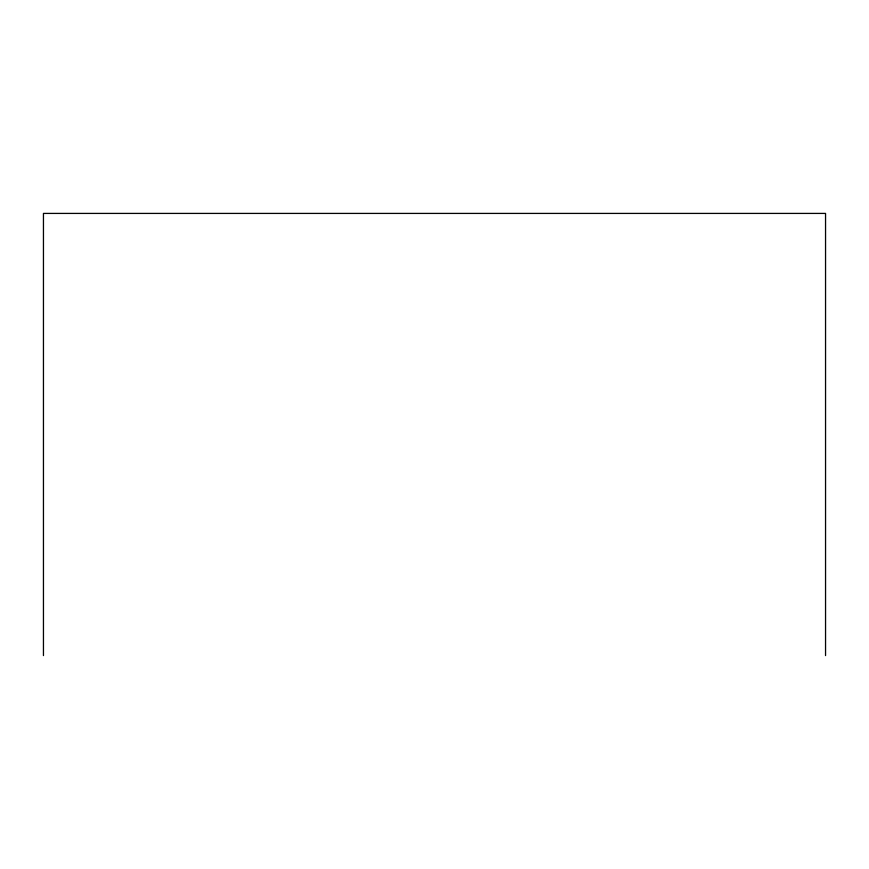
<?xml version="1.0" encoding="UTF-8"?>
<svg xmlns="http://www.w3.org/2000/svg" width="869" height="869" viewBox="0 0 869 869"><rect width="100%" height="100%" fill="white"/><g stroke="black" fill="none" stroke-linecap="round" stroke-linejoin="round"><path stroke-width="1.3" d="M825.55 655.584L825.55 213.416L43.45 213.416L43.45 655.584"/></g></svg>
